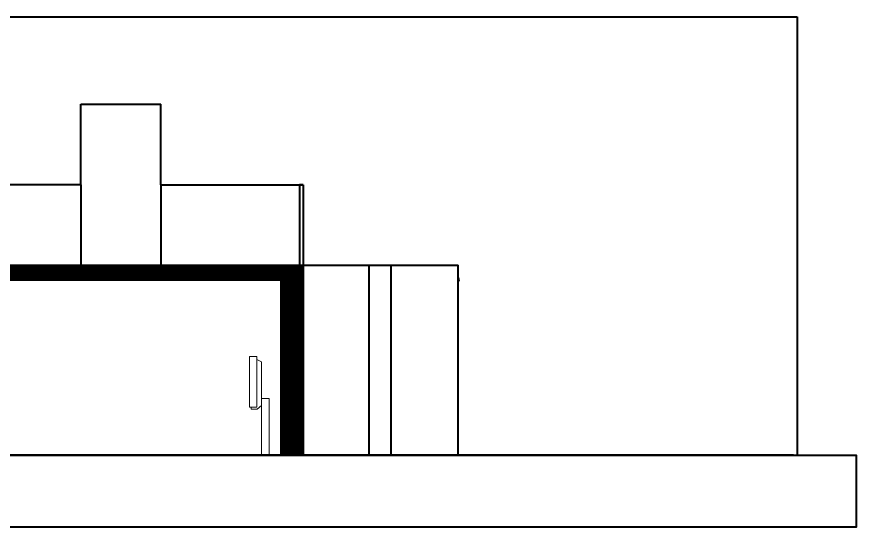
# Model space of a CAD drawing. Header units: inches. Extents: x -422522 to 22891, y -2973 to 414515.
# Drawn here: x 20732 to 21881, y 8225 to 8923 of the extents above; entities that cross this region are included whole.
import ezdxf

# ---------------------------------------------------------------- set-up
doc = ezdxf.new("R2010")
doc.units = ezdxf.units.IN
doc.header["$MEASUREMENT"] = 0
doc.layers.get('0').update_dxf_attribs({"lineweight": 40})
doc.layers.add('ARREDAMENTO', color=8, linetype='Continuous', lineweight=13)

msp = doc.modelspace()

# ---------------------------------------------------------------- hatches: boundary and pattern name
h = msp.add_hatch()
h.set_pattern_fill('ANSI31', color=0)
h.paths.add_polyline_path([(21093.88173, 8323.45583), (21123.88173, 8323.45583), (21123.88173, 8563.45583), (21093.88173, 8563.45583)])
h.paths.add_polyline_path([(21093.88173, 8583.45583), (21093.88173, 8563.45583), (21123.88173, 8563.45583), (21123.88173, 8583.45583)])
h.paths.add_polyline_path([(20343.084, 8583.45583), (20343.084, 8563.45583), (21093.88173, 8563.45583), (21093.88173, 8583.45583)])
h.paths.add_polyline_path([(20455.62688, 8563.45583), (20445.6829, 8563.45583), (20445.6829, 8323.45583), (20455.62688, 8323.45583)])
h.paths.add_polyline_path([(20625.86758, 8323.45583), (20635.81155, 8323.45583), (20635.81155, 8563.45583), (20625.86758, 8563.45583)])

# ---------------------------------------------------------------- linework, layer by layer
for p, q in [((19606.36491, 8923.45583), (21800.45851, 8923.45583)), ((21800.45851, 8923.45583), (21800.45851, 8323.45583)), ((20819.08708, 8693.6366), (20819.08708, 8803.6366)), ((20819.08708, 8803.6366), (20928.84721, 8803.6366)), ((20928.84721, 8693.65471), (20928.84721, 8803.6366)), ((20819.08708, 8693.6366), (20496.04899, 8693.6366)), ((20819.08708, 8693.6366), (20819.08708, 8583.45583)), ((20928.84721, 8693.65471), (21123.88173, 8693.65471)), ((20928.84721, 8693.65471), (20928.84721, 8583.45583)), ((21123.88173, 8693.65471), (21118.78173, 8693.65471)), ((21118.78173, 8693.65471), (21118.78173, 8583.45583)), ((21123.88173, 8693.65471), (21123.88173, 8583.45583)), ((19847.32714, 8583.45583), (21336.33963, 8583.45583)), ((21093.88173, 8323.45583), (21093.88173, 8583.45583)), ((21093.88173, 8583.45583), (21123.88173, 8583.45583)), ((21123.88173, 8583.45583), (21123.88173, 8323.45583)), ((21123.88173, 8583.45583), (21229.88173, 8583.45583)), ((21123.88173, 8583.45583), (21123.88173, 8578.45583)), ((21213.88177, 8583.45575), (21243.88177, 8583.45575)), ((21213.88177, 8583.45575), (21213.88177, 8323.45583)), ((21243.88177, 8583.45575), (21243.88177, 8323.45583)), ((21336.33963, 8323.51938), (21336.33963, 8583.45583)), ((21336.33963, 8566.45678), (21336.98917, 8561.49915)), ((19847.32714, 8563.45583), (21123.88173, 8563.45583)), ((21093.88173, 8331.59003), (21093.88173, 8323.45583)), ((21795.47763, 8323.45583), (19606.36491, 8323.45583))]:
    msp.add_line(p, q)
at = {"color": 0}
msp.add_line((19817.32714, 8323.45583), (21336.33963, 8323.45583), dxfattribs=at)
msp.add_lwpolyline([(19571.44787, 8323.45583), (21881.32327, 8323.45583), (21881.32327, 8224.77064), (19571.44787, 8224.77064)], close=True)
at = {"layer": 'ARREDAMENTO', "linetype": 'Continuous'}
for p, q in [((21060.57253, 8454.33189), (21066.81001, 8450.93471)), ((21066.81001, 8450.94633), (21066.81001, 8391.38162))]:
    msp.add_line(p, q, dxfattribs=at)
at = {"layer": 'ARREDAMENTO'}
for p, q in [((21066.81001, 8400.86968), (21077.29565, 8400.86968)), ((21066.81001, 8400.86968), (21066.81001, 8323.45583)), ((21077.29565, 8400.86968), (21077.29565, 8323.45583))]:
    msp.add_line(p, q, dxfattribs=at)
at = {"layer": 'ARREDAMENTO', "linetype": 'Continuous'}
msp.add_lwpolyline([(21050.48498, 8458.50051), (21060.57242, 8458.50051), (21060.57242, 8389.1169), (21050.48498, 8389.1169)], close=True, dxfattribs=at)
msp.add_lwpolyline([(21052.36075, 8389.1169), (21052.36075, 8386.17584), (21060.86023, 8386.17584), (21066.81001, 8391.38162)], dxfattribs=at)

doc.saveas('drawing.dxf')
